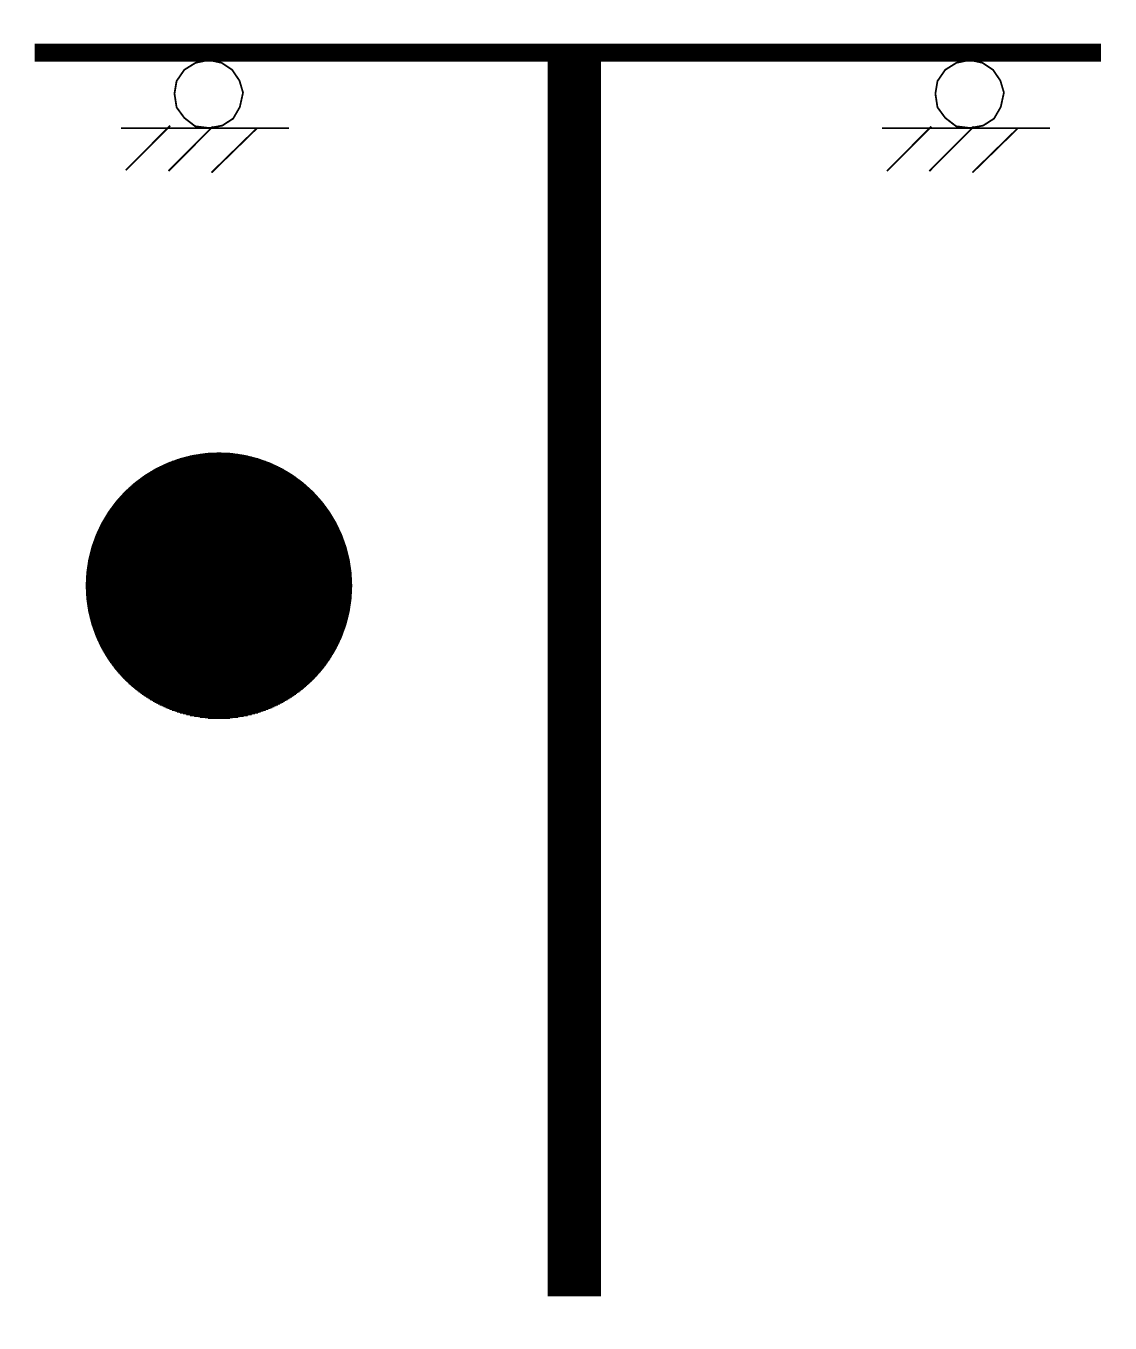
# Model space of a CAD drawing. Extents: x 5.41 to 11.51, y -0.15 to 7.15.
import ezdxf

# ---------------------------------------------------------------- set-up
doc = ezdxf.new("R2010")
doc.units = 0
doc.header["$MEASUREMENT"] = 0
doc.layers.get('0').update_dxf_attribs({"linetype": 'CONTINUOUS'})

msp = doc.modelspace()

# ---------------------------------------------------------------- hatches: boundary and pattern name
h = msp.add_hatch()
h.set_pattern_fill('SFS', color=256, scale=0.05, style=0, pattern_type=2)
h.set_pattern_definition([(0, (0, 0), (0, 0.005), [])])
h.paths.add_polyline_path([(7.2475, 4, 1), (5.7525, 4, 1)])

# ---------------------------------------------------------------- linework, layer by layer
for points, const_width in [([(8.5, 7), (8.5, 0)], 0.3), ([(5.464, 6.9995), (11.464, 6.9995)], 0.1), ([(5.9497, 6.5742), (6.8949, 6.5742)], 0.01), ([(6.2251, 6.5884), (5.9759, 6.3378)], 0.01), ([(6.4653, 6.5837), (6.2157, 6.3332)], 0.01), ([(6.7135, 6.5742), (6.4582, 6.3249)], 0.01), ([(10.2311, 6.5742), (11.1764, 6.5742)], 0.01), ([(10.508, 6.5837), (10.2588, 6.3332)], 0.01), ([(10.7467, 6.5837), (10.4972, 6.3332)], 0.01), ([(10.9949, 6.5742), (10.7396, 6.3249)], 0.01)]:
    msp.add_lwpolyline(points, dxfattribs=dict(const_width=const_width))
at = {"const_width": 0.01}
for points in [[(6.2498, 6.7689), (6.2616, 6.6919), (6.3051, 6.6326), (6.3664, 6.5852), (6.4455, 6.5754), (6.5187, 6.5892), (6.58, 6.6287), (6.6176, 6.6938), (6.6354, 6.7748), (6.6156, 6.8419), (6.5741, 6.9031), (6.5147, 6.9426), (6.4436, 6.9584), (6.3684, 6.9426), (6.3051, 6.9031), (6.2616, 6.8399)], [(10.5312, 6.7689), (10.5431, 6.6919), (10.5866, 6.6326), (10.6479, 6.5852), (10.727, 6.5754), (10.8001, 6.5892), (10.8614, 6.6287), (10.899, 6.6938), (10.9168, 6.7748), (10.897, 6.8419), (10.8555, 6.9031), (10.7962, 6.9426), (10.725, 6.9584), (10.6498, 6.9426), (10.5866, 6.9031), (10.5431, 6.8399)]]:
    msp.add_lwpolyline(points, close=True, dxfattribs=at)
at = {"const_width": 0.005}
msp.add_lwpolyline([(5.7525, 4, 1), (7.2475, 4, 1)], format="xyb", close=True, dxfattribs=at)

doc.saveas('drawing.dxf')
